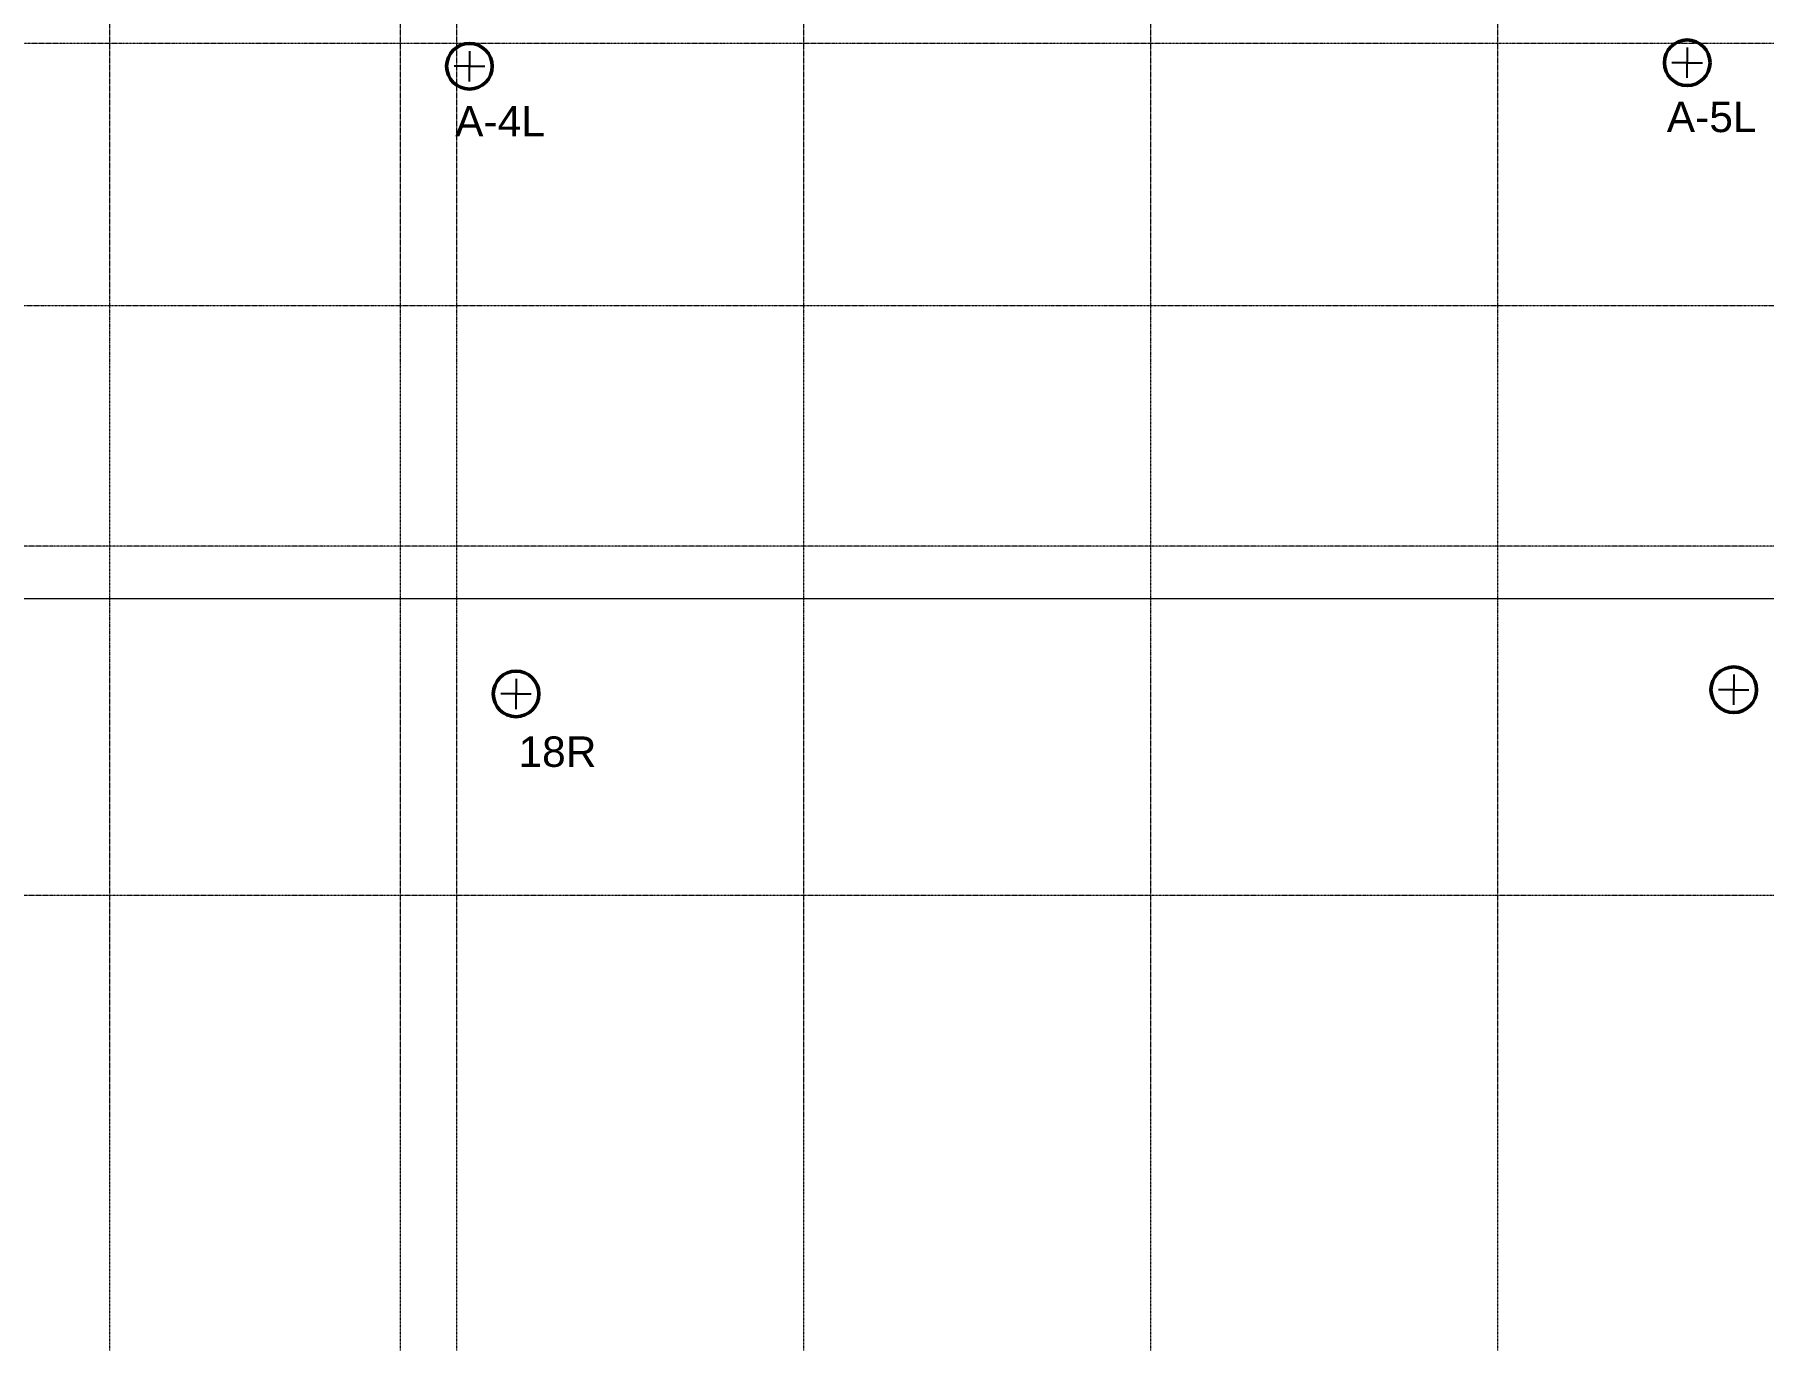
# Model space of a CAD drawing. Header units: millimetres. Extents: x 984 to 425800, y -34355 to 59419.
# Drawn here: x 155948 to 212738, y -30742 to 12492 of the extents above; entities that cross this region are included whole.
import ezdxf

# ---------------------------------------------------------------- set-up
doc = ezdxf.new("R2010")
doc.units = ezdxf.units.MM
doc.linetypes.add('DPA_Grid _ Level 100', pattern=[10, 5.5, -1.6, 1.3, -1.6])
doc.linetypes.add('DPA_Hidden 100', pattern=[7.2, 4.7, -2.5])
for name, color, linetype, lineweight in [('A-ANNO-NOTE', 3, 'Continuous', 25), ('A-DETL', 1, 'Continuous', 70), ('G-ANNO-TEXT', 3, 'Continuous', 9), ('S-GRID', 251, 'Continuous', 9)]:
    doc.layers.add(name, color=color, linetype=linetype, lineweight=lineweight)
doc.styles.add('Arial_4', font='arial.ttf', dxfattribs={"height": 1000})

# ---------------------------------------------------------------- blocks, each defined once
blk = doc.blocks.new('DPA_GM_ROW_Node - Small-3986038-4110-01 GROUND LEVEL - REFLECTED CEILING PLAN')
at = {"layer": 'A-ANNO-NOTE'}
for p, q in [((0, 0), (-1, 0)), ((0, 1), (0, 0)), ((0, 0), (1, 0)), ((0, -1), (0, 0))]:
    blk.add_line(p, q, dxfattribs=at)
at = {"layer": 'A-ANNO-NOTE', "lineweight": 50}
blk.add_circle((0, 0), 1.5, dxfattribs=at)

msp = doc.modelspace()

# ---------------------------------------------------------------- linework, layer by layer
at = {"layer": 'A-DETL', "linetype": 'DPA_Hidden 100', "lineweight": 9}
msp.add_line((149317.7, -6041), (317960.8, -6041), dxfattribs=at)
at = {"layer": 'S-GRID', "linetype": 'DPA_Grid _ Level 100'}
for p, q in [((158415.8, -30742.3), (158415.8, 54919.2)), ((169815.8, -30742.3), (169815.8, 54919.2)), ((181215.8, -30742.3), (181215.8, 54919.2)), ((192615.8, -30742.3), (192615.8, 54919.2)), ((204015.8, -30742.3), (204015.8, 54919.2)), ((167970.8, -30742.3), (167970.8, 54038.7)), ((415577.1, 12194), (59238.8, 12194)), ((414674.9, 3579), (59238.8, 3579)), ((413949.6, -4321), (59238.8, -4321)), ((413949.6, -15796), (59238.8, -15796))]:
    msp.add_line(p, q, dxfattribs=at)

# ---------------------------------------------------------------- block references
at = {"layer": 'A-ANNO-NOTE', "xscale": 500, "yscale": 500, "zscale": 500}
for p in [(170232.9, 11450), (210233.5, 11567.9), (171763.5, -9171.7), (211763.4, -9033.4)]:
    msp.add_blockref('DPA_GM_ROW_Node - Small-3986038-4110-01 GROUND LEVEL - REFLECTED CEILING PLAN', p, dxfattribs=at)

# ---------------------------------------------------------------- texts
at = {"layer": 'G-ANNO-TEXT', "color": 7, "char_height": 1000, "attachment_point": 1, "style": 'Arial_4'}
for s, insert, width in [('A-5L', (209562.5, 10287.3), 3647.678), ('A-4L', (169762.5, 10143.6), 3647.678), ('18R', (171841.4, -10568.1), 3166.666)]:
    msp.add_mtext(s, dxfattribs=dict(at, insert=insert, width=width))

doc.saveas('drawing.dxf')
